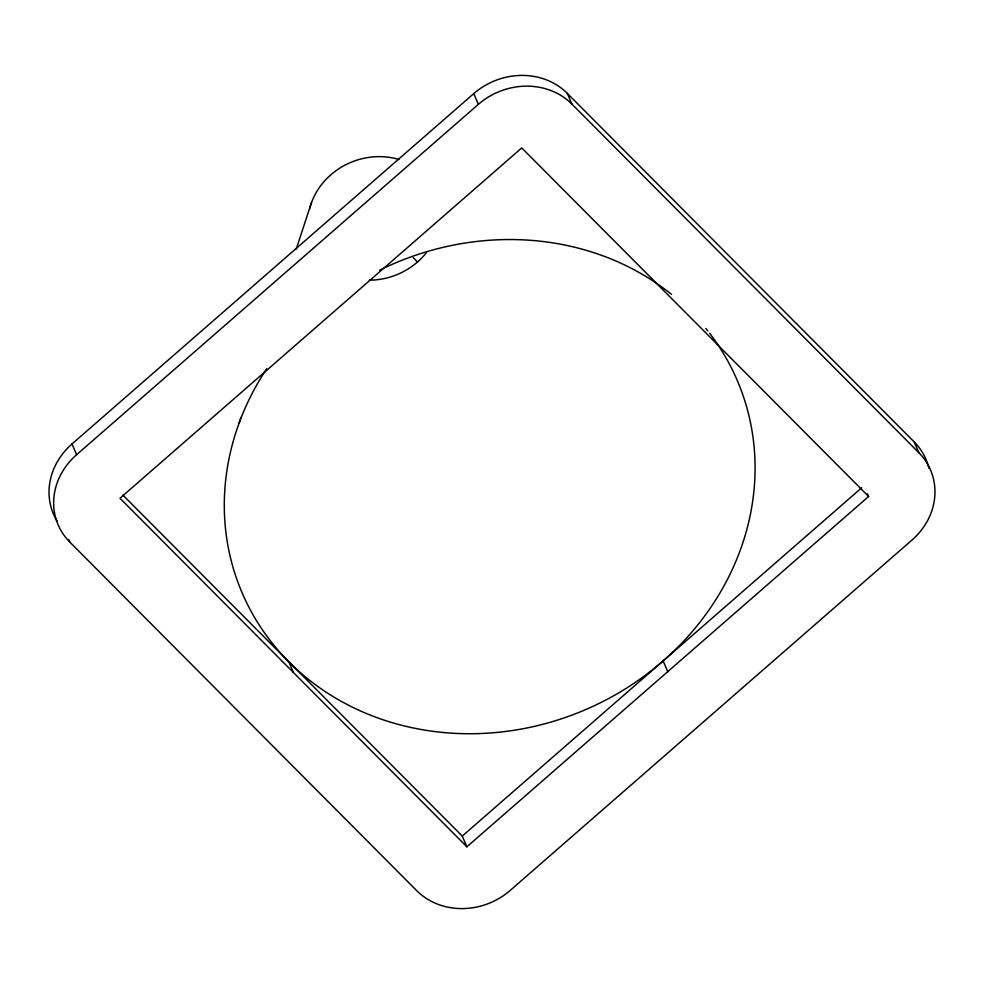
<?xml version="1.0" encoding="UTF-8"?>
<svg xmlns="http://www.w3.org/2000/svg" width="984" height="984" viewBox="0 0 984 984"><rect width="100%" height="100%" fill="white"/><g stroke="black" fill="none" stroke-linecap="round" stroke-linejoin="round"><path stroke-width="1.48" d="M239.05 423.292L240.957 417.474M296.258 249.026L311.51 202.569M57.072 521.04A67.343 60.688 -23.3 0 1 72.004 443.956L473.759 93.615A67.343 60.688 -23.3 0 1 567.337 93.394L914.222 441.951A67.343 60.688 -23.3 0 1 928.871 468.212M69.778 542.049A67.343 60.688 -23.3 0 1 76.629 454.682L478.372 104.353A67.343 60.688 -23.3 0 1 571.95 104.132L918.847 452.689A67.343 60.688 -23.3 0 1 911.996 540.044L510.241 890.385A67.343 60.688 -23.3 0 1 416.662 890.606L69.778 542.049L68.622 539.355M867.47 493.796L868.626 496.477L466.883 846.806L462.259 836.08L861.701 487.757M868.626 496.477L521.741 147.92L119.986 498.248L466.883 846.806M413.194 257.611L417.536 261.965M122.963 495.149L462.259 836.08M914.222 441.951L918.847 452.689M567.337 93.394L571.95 104.132M473.759 93.615L478.372 104.353M663.13 660.916L667.755 671.641M288.816 661.801L293.441 672.527M72.004 443.956L76.629 454.682M709.636 333.281A269.382 242.74 -23.3 0 1 666.377 658.05A269.382 242.74 -23.3 0 1 317.156 685.996A269.382 242.74 -23.3 0 1 266.701 368.717M379.566 270.206A269.382 242.74 -23.3 0 1 671.592 294.425M705.848 328.471A269.382 242.74 -23.3 0 1 707.754 330.858M426.502 252.581A67.343 60.688 -23.3 0 1 369.32 280.169M309.726 208.3A67.343 60.688 -23.3 0 1 398.914 159.506"/></g></svg>
